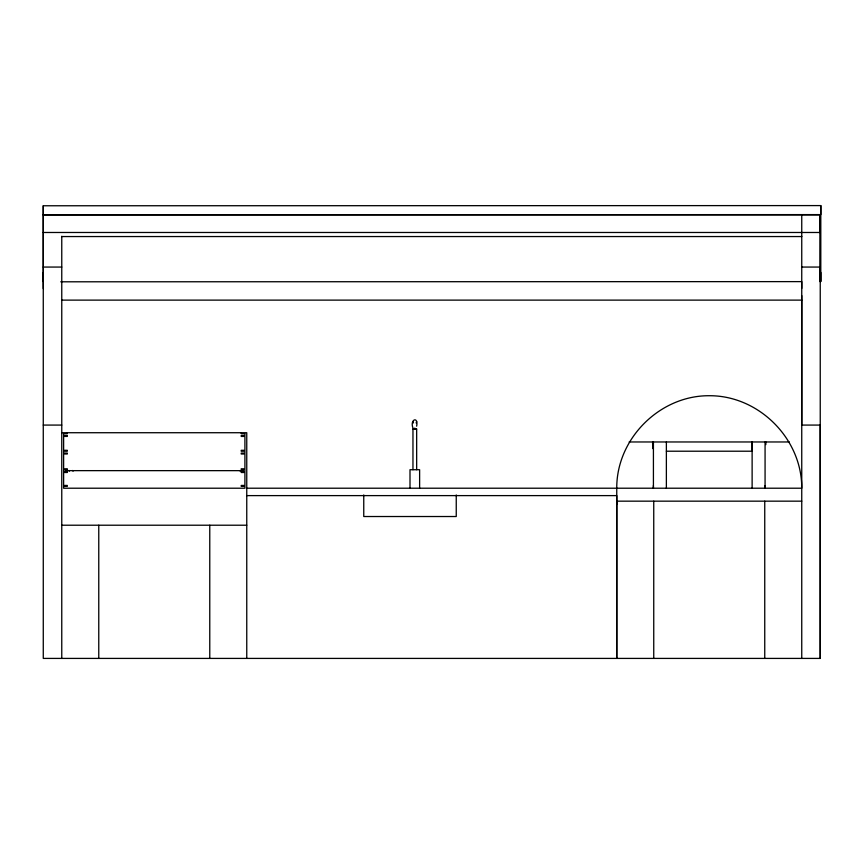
<?xml version="1.0" encoding="UTF-8"?>
<svg xmlns="http://www.w3.org/2000/svg" width="864" height="864" viewBox="0 0 864 864"><rect width="100%" height="100%" fill="white"/><g stroke="black" fill="none" stroke-linecap="round" stroke-linejoin="round"><path stroke-width="1.3" d="M43.276 214.79L820.8 214.607L820.8 205.589L43.265 205.772L43.276 288.619M801.749 295.585L801.749 658.411M801.749 288.425L801.749 281.621L60.75 281.804M820.238 281.707L820.314 214.736M43.265 205.772L43.276 658.411L820.238 658.411L820.238 425.077L801.749 425.077L801.749 236.293M820.238 281.664L820.249 214.877L43.276 214.877M765.126 485.579L765.072 488.214L765.072 441.968M765.839 444.614L765.893 441.968M412.96 428.058C409.622 419.256 418.63 415.919 416.664 426.19M416.664 421.621L416.124 422.928M246.758 488.214L801.749 488.214C802.051 438.707 758.754 395.41 709.247 395.723C659.74 395.41 616.442 438.707 616.756 488.214L616.756 658.411L616.756 495.612L246.758 495.612M412.96 469.714L412.96 429.019L414.806 428.9L416.664 429.019L416.664 469.714M416.599 429.052L413.024 429.052M43.276 232.481L820.249 232.481L820.249 214.877M61.765 236.552L801.749 236.552L801.749 214.877M43.276 267.062L61.765 267.062M801.749 267.062L820.238 267.062L820.238 658.411M61.765 300.121L801.749 300.121M43.276 425.077L61.765 425.077M61.765 432.724L246.758 432.724L246.758 658.411M629.143 441.968L789.35 441.968M666.371 451.213L752.209 451.213L752.209 441.968M243.065 471.571L243.065 470.653L65.47 470.642L65.459 471.571M801.749 501.163L616.756 501.163L617.371 503.798M61.765 525.215L246.758 525.215M239.36 470.642L243.065 470.653M413.5 422.928L412.96 421.621M652.601 441.968L652.72 448.578M653.378 485.579L653.422 488.214L653.422 441.968M820.8 272.408L820.8 281.437L820.8 205.589M43.265 272.592L43.276 281.621M764.748 501.163L764.748 658.411M752.123 441.968L752.123 488.214M666.371 441.968L666.371 488.214M653.746 501.163L653.746 658.411M456.246 494.953L456.246 516.521L363.755 516.521L363.755 494.953M419.623 488.214L419.623 469.714L410 469.714L410 488.214M414.806 428.058L414.806 429.019M241.218 432.724L241.218 433.652L244.912 433.652L244.912 435.499L241.218 435.499L241.218 436.428L244.912 436.428L244.912 450.306L241.218 450.306L241.218 451.213L244.912 451.213L244.912 453.082L241.218 453.082L241.218 454L244.912 454L244.912 468.806L241.218 468.806L241.218 469.714L244.912 469.714L244.912 471.571L241.218 471.571L241.218 472.5L244.912 472.5L244.912 485.438L241.218 485.438L241.218 486.367L244.912 486.367L244.912 488.214L63.623 488.214L63.623 486.367L67.316 486.367L67.316 485.438L63.623 485.438L63.623 472.489L67.316 472.489L67.316 471.571L63.623 471.571L63.623 469.714L67.316 469.714L67.316 468.796L63.623 468.796L63.623 453.989L67.316 453.989L67.316 453.071L63.623 453.071L63.623 451.213L67.316 451.213L67.316 450.295L63.623 450.295L63.623 436.417L67.316 436.417L67.316 435.499L63.623 435.499L63.623 433.642L67.316 433.642L67.316 432.724M209.768 525.215L209.768 658.411M98.766 525.215L98.766 658.411M61.765 236.282L61.765 658.411M68.807 470.545L69.53 470.74L68.807 470.545M72.511 470.545L73.224 470.74L72.511 470.545"/></g></svg>
